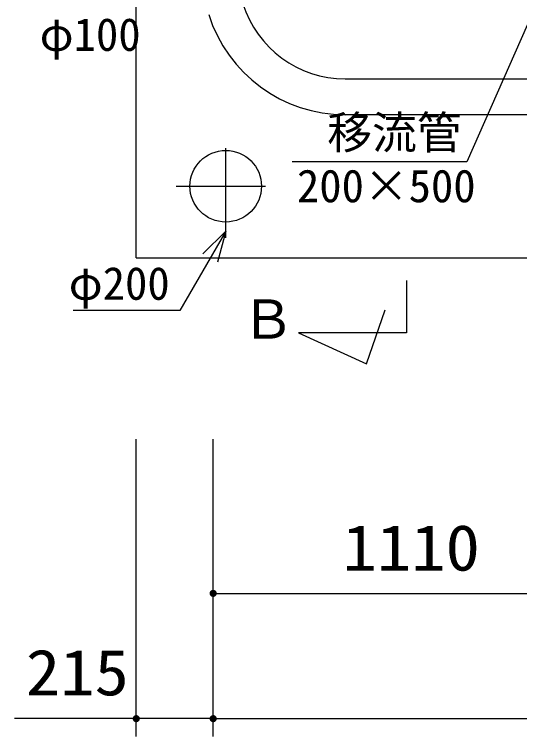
# Model space of a CAD drawing. Units: millimetres, scale not verified. Extents: x -14850 to 14850, y -10500 to 10500.
# Drawn here: x -10521 to -9110, y -1754 to 264 of the extents above; entities that cross this region are included whole.
import ezdxf
from ezdxf.enums import TextEntityAlignment as Align

# ---------------------------------------------------------------- set-up
doc = ezdxf.new("R2010")
doc.units = ezdxf.units.MM
doc.header["$LTSCALE"] = 50
doc.linetypes.add('CHAIN1', pattern=[8, 5, -1, 1, -1])
for name, color, linetype, lineweight in [('0-0_機器', 3, 'Continuous', 25), ('0-1_空気管', 3, 'Continuous', 25), ('0-5_製作', 5, 'Continuous', 25)]:
    doc.layers.add(name, color=color, linetype=linetype, lineweight=lineweight)
doc.styles.add('ＭＳ ゴシック', font='')
doc.styles.get('ＭＳ ゴシック').set_extended_font_data('MS Gothic')

msp = doc.modelspace()

# ---------------------------------------------------------------- linework, layer by layer
at = {"layer": '0-0_機器', "color": 2}
for q in [(-10180.93, 2083.55), (-6480.93, -416.45)]:
    msp.add_line((-10180.93, -416.45), q, dxfattribs=at)
at = {"layer": '0-0_機器', "color": 2, "linetype": 'CHAIN1'}
for p, q in [((-9930.93, -360.41), (-9930.93, -74.58)), ((-10069.35, -216.45), (-9782.68, -216.45))]:
    msp.add_line(p, q, dxfattribs=at)
at = {"layer": '0-0_機器', "color": 4}
for p, q in [((-9930.93, -341.45), (-10059.41, -563.99)), ((-9930.93, -341.45), (-9994.57, -405.09)), ((-9930.93, -341.45), (-9954.22, -428.38)), ((-10059.41, -563.99), (-10357.44, -563.99))]:
    msp.add_line(p, q, dxfattribs=at)
at = {"layer": '0-0_機器'}
for p, q in [((-9425.93, -479.93), (-9425.93, -626.3)), ((-9425.93, -626.3), (-9727.43, -626.3))]:
    msp.add_line(p, q, dxfattribs=at)
msp.add_lwpolyline([(-9727.43, -626.3), (-9537.1, -712.81), (-9485.19, -561.41)], dxfattribs=at)
at = {"layer": '0-0_機器', "color": 2}
msp.add_circle((-9930.93, -216.45), 100, dxfattribs=at)
at = {"layer": '0-1_空気管'}
for p, q in [((-9596.84, 83.55), (-8893.29, 83.55)), ((-7149.71, -16.45), (-9596.84, -16.45))]:
    msp.add_line(p, q, dxfattribs=at)
msp.add_lwpolyline([(-8935.1, 580.23), (-9256.55, -148.29), (-9745.19, -148.29)], dxfattribs=at)
for radius in [300, 400]:
    msp.add_arc((-9596.84, 383.55), radius, 197.4576, 270, dxfattribs=at)
at = {"layer": '0-5_製作', "color": 2}
for p, q in [((-10180.93, -1753.81), (-10180.93, -923.11)), ((-9965.93, -1753.81), (-9965.93, -923.11)), ((-9965.93, -1353.81), (-8855.93, -1353.81)), ((-10180.93, -1703.81), (-10521.46, -1703.81)), ((-9965.93, -1703.81), (-10180.93, -1703.81)), ((-9965.93, -1703.81), (-6695.93, -1703.81))]:
    msp.add_line(p, q, dxfattribs=at)
at = {"layer": '0-5_製作'}
for points in [[(-9975.44, -1350.72), (-9965.93, -1353.81), (-9975.75, -1351.94)], [(-9974.98, -1349.56), (-9965.93, -1353.81), (-9975.44, -1350.72)], [(-9974.37, -1348.45), (-9965.93, -1353.81), (-9974.98, -1349.56)], [(-9973.63, -1347.44), (-9965.93, -1353.81), (-9974.37, -1348.45)], [(-9972.77, -1346.52), (-9965.93, -1353.81), (-9973.63, -1347.44)], [(-9971.81, -1345.72), (-9965.93, -1353.81), (-9972.77, -1346.52)], [(-9970.75, -1345.05), (-9965.93, -1353.81), (-9971.81, -1345.72)], [(-9969.61, -1344.52), (-9965.93, -1353.81), (-9970.75, -1345.05)], [(-9968.41, -1344.13), (-9965.93, -1353.81), (-9969.61, -1344.52)], [(-9967.18, -1343.89), (-9965.93, -1353.81), (-9968.41, -1344.13)], [(-9967.18, -1343.89), (-9965.93, -1343.81), (-9965.93, -1353.81)], [(-9965.93, -1343.81), (-9955.93, -1353.81), (-9965.93, -1353.81)], [(-9965.3, -1343.83), (-9955.93, -1353.81), (-9965.93, -1343.81)], [(-9964.05, -1343.99), (-9955.93, -1353.81), (-9965.3, -1343.83)], [(-9962.84, -1344.3), (-9955.93, -1353.81), (-9964.05, -1343.99)], [(-9961.67, -1344.76), (-9955.93, -1353.81), (-9962.84, -1344.3)], [(-9960.57, -1345.37), (-9955.93, -1353.81), (-9961.67, -1344.76)], [(-9959.55, -1346.11), (-9955.93, -1353.81), (-9960.57, -1345.37)], [(-9958.64, -1346.97), (-9955.93, -1353.81), (-9959.55, -1346.11)], [(-9957.84, -1347.94), (-9955.93, -1353.81), (-9958.64, -1346.97)], [(-9957.16, -1349), (-9955.93, -1353.81), (-9957.84, -1347.94)], [(-9956.63, -1350.13), (-9955.93, -1353.81), (-9957.16, -1349)], [(-9956.24, -1351.33), (-9955.93, -1353.81), (-9956.63, -1350.13)], [(-9956.24, -1351.33), (-9956.01, -1352.56), (-9955.93, -1353.81)], [(-9975.91, -1353.19), (-9965.93, -1353.81), (-9975.93, -1353.81)], [(-9975.93, -1353.81), (-9975.61, -1356.3), (-9975.85, -1355.07)], [(-9975.93, -1353.81), (-9975.23, -1357.49), (-9975.61, -1356.3)], [(-9965.93, -1353.81), (-9975.23, -1357.49), (-9975.93, -1353.81)], [(-9975.75, -1351.94), (-9965.93, -1353.81), (-9975.91, -1353.19)], [(-9965.93, -1353.81), (-9974.69, -1358.63), (-9975.23, -1357.49)], [(-9965.93, -1353.81), (-9974.02, -1359.69), (-9974.69, -1358.63)], [(-9965.93, -1353.81), (-9973.22, -1360.66), (-9974.02, -1359.69)], [(-9965.93, -1353.81), (-9972.3, -1361.52), (-9973.22, -1360.66)], [(-9965.93, -1353.81), (-9971.29, -1362.26), (-9972.3, -1361.52)], [(-9965.93, -1353.81), (-9970.19, -1362.86), (-9971.29, -1362.26)], [(-9965.93, -1353.81), (-9969.02, -1363.32), (-9970.19, -1362.86)], [(-9965.93, -1353.81), (-9967.8, -1363.64), (-9969.02, -1363.32)], [(-9965.93, -1353.81), (-9966.56, -1363.79), (-9967.8, -1363.64)], [(-9965.93, -1353.81), (-9965.93, -1363.81), (-9966.56, -1363.79)], [(-9965.93, -1353.81), (-9964.67, -1363.73), (-9965.93, -1363.81)], [(-9965.93, -1353.81), (-9963.44, -1363.5), (-9964.67, -1363.73)], [(-9955.93, -1353.81), (-9963.44, -1363.5), (-9965.93, -1353.81)], [(-9955.93, -1353.81), (-9962.25, -1363.11), (-9963.44, -1363.5)], [(-9955.93, -1353.81), (-9961.11, -1362.58), (-9962.25, -1363.11)], [(-9955.93, -1353.81), (-9960.05, -1361.9), (-9961.11, -1362.58)], [(-9955.93, -1353.81), (-9959.08, -1361.1), (-9960.05, -1361.9)], [(-9955.93, -1353.81), (-9958.22, -1360.19), (-9959.08, -1361.1)], [(-9955.93, -1353.81), (-9957.48, -1359.17), (-9958.22, -1360.19)], [(-9955.93, -1353.81), (-9956.88, -1358.07), (-9957.48, -1359.17)], [(-9955.93, -1353.81), (-9956.42, -1356.9), (-9956.88, -1358.07)], [(-9955.93, -1353.81), (-9956.11, -1355.69), (-9956.42, -1356.9)], [(-9955.93, -1353.81), (-9955.95, -1354.44), (-9956.11, -1355.69)], [(-10184.61, -1694.52), (-10180.93, -1703.81), (-10185.75, -1695.05)], [(-10183.41, -1694.13), (-10180.93, -1703.81), (-10184.61, -1694.52)], [(-10182.18, -1693.89), (-10180.93, -1703.81), (-10183.41, -1694.13)], [(-10182.18, -1693.89), (-10180.93, -1693.81), (-10180.93, -1703.81)], [(-10180.93, -1693.81), (-10170.93, -1703.81), (-10180.93, -1703.81)], [(-10180.3, -1693.83), (-10170.93, -1703.81), (-10180.93, -1693.81)], [(-10179.05, -1693.99), (-10170.93, -1703.81), (-10180.3, -1693.83)], [(-10177.84, -1694.3), (-10170.93, -1703.81), (-10179.05, -1693.99)], [(-10176.67, -1694.76), (-10170.93, -1703.81), (-10177.84, -1694.3)], [(-9969.61, -1694.52), (-9965.93, -1703.81), (-9970.75, -1695.05)], [(-9968.41, -1694.13), (-9965.93, -1703.81), (-9969.61, -1694.52)], [(-9967.18, -1693.89), (-9965.93, -1703.81), (-9968.41, -1694.13)], [(-9967.18, -1693.89), (-9965.93, -1693.81), (-9965.93, -1703.81)], [(-9965.93, -1693.81), (-9955.93, -1703.81), (-9965.93, -1703.81)], [(-9965.3, -1693.83), (-9955.93, -1703.81), (-9965.93, -1693.81)], [(-9964.05, -1693.99), (-9955.93, -1703.81), (-9965.3, -1693.83)], [(-9962.84, -1694.3), (-9955.93, -1703.81), (-9964.05, -1693.99)], [(-9961.67, -1694.76), (-9955.93, -1703.81), (-9962.84, -1694.3)], [(-10190.91, -1703.19), (-10180.93, -1703.81), (-10190.93, -1703.81)], [(-10190.93, -1703.81), (-10190.61, -1706.3), (-10190.85, -1705.07)], [(-10190.93, -1703.81), (-10190.23, -1707.49), (-10190.61, -1706.3)], [(-10180.93, -1703.81), (-10190.23, -1707.49), (-10190.93, -1703.81)], [(-10190.75, -1701.94), (-10180.93, -1703.81), (-10190.91, -1703.19)], [(-10190.44, -1700.72), (-10180.93, -1703.81), (-10190.75, -1701.94)], [(-10189.98, -1699.56), (-10180.93, -1703.81), (-10190.44, -1700.72)], [(-10180.93, -1703.81), (-10189.69, -1708.63), (-10190.23, -1707.49)], [(-10189.37, -1698.45), (-10180.93, -1703.81), (-10189.98, -1699.56)], [(-10180.93, -1703.81), (-10189.02, -1709.69), (-10189.69, -1708.63)], [(-10188.63, -1697.44), (-10180.93, -1703.81), (-10189.37, -1698.45)], [(-10180.93, -1703.81), (-10188.22, -1710.66), (-10189.02, -1709.69)], [(-10187.77, -1696.52), (-10180.93, -1703.81), (-10188.63, -1697.44)], [(-10180.93, -1703.81), (-10187.3, -1711.52), (-10188.22, -1710.66)], [(-10186.81, -1695.72), (-10180.93, -1703.81), (-10187.77, -1696.52)], [(-10180.93, -1703.81), (-10186.29, -1712.26), (-10187.3, -1711.52)], [(-10185.75, -1695.05), (-10180.93, -1703.81), (-10186.81, -1695.72)], [(-10180.93, -1703.81), (-10185.19, -1712.86), (-10186.29, -1712.26)], [(-10180.93, -1703.81), (-10184.02, -1713.32), (-10185.19, -1712.86)], [(-10180.93, -1703.81), (-10182.8, -1713.64), (-10184.02, -1713.32)], [(-10180.93, -1703.81), (-10181.56, -1713.79), (-10182.8, -1713.64)], [(-10180.93, -1703.81), (-10180.93, -1713.81), (-10181.56, -1713.79)], [(-10180.93, -1703.81), (-10179.67, -1713.73), (-10180.93, -1713.81)], [(-10180.93, -1703.81), (-10178.44, -1713.5), (-10179.67, -1713.73)], [(-10170.93, -1703.81), (-10178.44, -1713.5), (-10180.93, -1703.81)], [(-10170.93, -1703.81), (-10177.25, -1713.11), (-10178.44, -1713.5)], [(-10170.93, -1703.81), (-10176.11, -1712.58), (-10177.25, -1713.11)], [(-10175.57, -1695.37), (-10170.93, -1703.81), (-10176.67, -1694.76)], [(-10170.93, -1703.81), (-10175.05, -1711.9), (-10176.11, -1712.58)], [(-10174.55, -1696.11), (-10170.93, -1703.81), (-10175.57, -1695.37)], [(-10170.93, -1703.81), (-10174.08, -1711.1), (-10175.05, -1711.9)], [(-10173.64, -1696.97), (-10170.93, -1703.81), (-10174.55, -1696.11)], [(-10170.93, -1703.81), (-10173.22, -1710.19), (-10174.08, -1711.1)], [(-10172.84, -1697.94), (-10170.93, -1703.81), (-10173.64, -1696.97)], [(-10170.93, -1703.81), (-10172.48, -1709.17), (-10173.22, -1710.19)], [(-10172.16, -1699), (-10170.93, -1703.81), (-10172.84, -1697.94)], [(-10170.93, -1703.81), (-10171.88, -1708.07), (-10172.48, -1709.17)], [(-10171.63, -1700.13), (-10170.93, -1703.81), (-10172.16, -1699)], [(-10170.93, -1703.81), (-10171.42, -1706.9), (-10171.88, -1708.07)], [(-10171.24, -1701.33), (-10170.93, -1703.81), (-10171.63, -1700.13)], [(-10170.93, -1703.81), (-10171.11, -1705.69), (-10171.42, -1706.9)], [(-10171.24, -1701.33), (-10171.01, -1702.56), (-10170.93, -1703.81)], [(-10170.93, -1703.81), (-10170.95, -1704.44), (-10171.11, -1705.69)], [(-9975.91, -1703.19), (-9965.93, -1703.81), (-9975.93, -1703.81)], [(-9975.93, -1703.81), (-9975.61, -1706.3), (-9975.85, -1705.07)], [(-9975.93, -1703.81), (-9975.23, -1707.49), (-9975.61, -1706.3)], [(-9965.93, -1703.81), (-9975.23, -1707.49), (-9975.93, -1703.81)], [(-9975.75, -1701.94), (-9965.93, -1703.81), (-9975.91, -1703.19)], [(-9975.44, -1700.72), (-9965.93, -1703.81), (-9975.75, -1701.94)], [(-9974.98, -1699.56), (-9965.93, -1703.81), (-9975.44, -1700.72)], [(-9965.93, -1703.81), (-9974.69, -1708.63), (-9975.23, -1707.49)], [(-9974.37, -1698.45), (-9965.93, -1703.81), (-9974.98, -1699.56)], [(-9965.93, -1703.81), (-9974.02, -1709.69), (-9974.69, -1708.63)], [(-9973.63, -1697.44), (-9965.93, -1703.81), (-9974.37, -1698.45)], [(-9965.93, -1703.81), (-9973.22, -1710.66), (-9974.02, -1709.69)], [(-9972.77, -1696.52), (-9965.93, -1703.81), (-9973.63, -1697.44)], [(-9965.93, -1703.81), (-9972.3, -1711.52), (-9973.22, -1710.66)], [(-9971.81, -1695.72), (-9965.93, -1703.81), (-9972.77, -1696.52)], [(-9965.93, -1703.81), (-9971.29, -1712.26), (-9972.3, -1711.52)], [(-9970.75, -1695.05), (-9965.93, -1703.81), (-9971.81, -1695.72)], [(-9965.93, -1703.81), (-9970.19, -1712.86), (-9971.29, -1712.26)], [(-9965.93, -1703.81), (-9969.02, -1713.32), (-9970.19, -1712.86)], [(-9965.93, -1703.81), (-9967.8, -1713.64), (-9969.02, -1713.32)], [(-9965.93, -1703.81), (-9966.56, -1713.79), (-9967.8, -1713.64)], [(-9965.93, -1703.81), (-9965.93, -1713.81), (-9966.56, -1713.79)], [(-9965.93, -1703.81), (-9964.67, -1713.73), (-9965.93, -1713.81)], [(-9965.93, -1703.81), (-9963.44, -1713.5), (-9964.67, -1713.73)], [(-9955.93, -1703.81), (-9963.44, -1713.5), (-9965.93, -1703.81)], [(-9955.93, -1703.81), (-9962.25, -1713.11), (-9963.44, -1713.5)], [(-9955.93, -1703.81), (-9961.11, -1712.58), (-9962.25, -1713.11)], [(-9960.57, -1695.37), (-9955.93, -1703.81), (-9961.67, -1694.76)], [(-9955.93, -1703.81), (-9960.05, -1711.9), (-9961.11, -1712.58)], [(-9959.55, -1696.11), (-9955.93, -1703.81), (-9960.57, -1695.37)], [(-9955.93, -1703.81), (-9959.08, -1711.1), (-9960.05, -1711.9)], [(-9958.64, -1696.97), (-9955.93, -1703.81), (-9959.55, -1696.11)], [(-9955.93, -1703.81), (-9958.22, -1710.19), (-9959.08, -1711.1)], [(-9957.84, -1697.94), (-9955.93, -1703.81), (-9958.64, -1696.97)], [(-9955.93, -1703.81), (-9957.48, -1709.17), (-9958.22, -1710.19)], [(-9957.16, -1699), (-9955.93, -1703.81), (-9957.84, -1697.94)], [(-9955.93, -1703.81), (-9956.88, -1708.07), (-9957.48, -1709.17)], [(-9956.63, -1700.13), (-9955.93, -1703.81), (-9957.16, -1699)], [(-9955.93, -1703.81), (-9956.42, -1706.9), (-9956.88, -1708.07)], [(-9956.24, -1701.33), (-9955.93, -1703.81), (-9956.63, -1700.13)], [(-9955.93, -1703.81), (-9956.11, -1705.69), (-9956.42, -1706.9)], [(-9956.24, -1701.33), (-9956.01, -1702.56), (-9955.93, -1703.81)], [(-9955.93, -1703.81), (-9955.95, -1704.44), (-9956.11, -1705.69)]]:
    msp.add_solid(points, dxfattribs=at)

# ---------------------------------------------------------------- texts
at = {"layer": '0-0_機器', "color": 4, "style": 'ＭＳ ゴシック'}
for s, height, p in [('φ200', 91.79, (-10369.74, -561.12)), ('Ｂ', 110, (-9888.07, -675.42))]:
    msp.add_text(s, height=height, dxfattribs=at).set_placement(p, align=Align.BOTTOM_LEFT)
at = {"layer": '0-1_空気管', "color": 4, "style": 'ＭＳ ゴシック'}
for s, p in [('φ100', (-10450.93, 134.23)), ('移流管', (-9647.13, -139.68)), ('200×500', (-9731.88, -288.71))]:
    msp.add_text(s, height=91.79, dxfattribs=at).set_placement(p, align=Align.BOTTOM_LEFT)
at = {"layer": '0-5_製作', "color": 4, "style": 'ＭＳ ゴシック', "width": 1.1}
for s, p in [('1110', (-9604.68, -1328.81)), ('215', (-10489.74, -1677.24))]:
    msp.add_text(s, height=128.4, dxfattribs=at).set_placement(p, align=Align.BOTTOM_LEFT)

doc.saveas('drawing.dxf')
